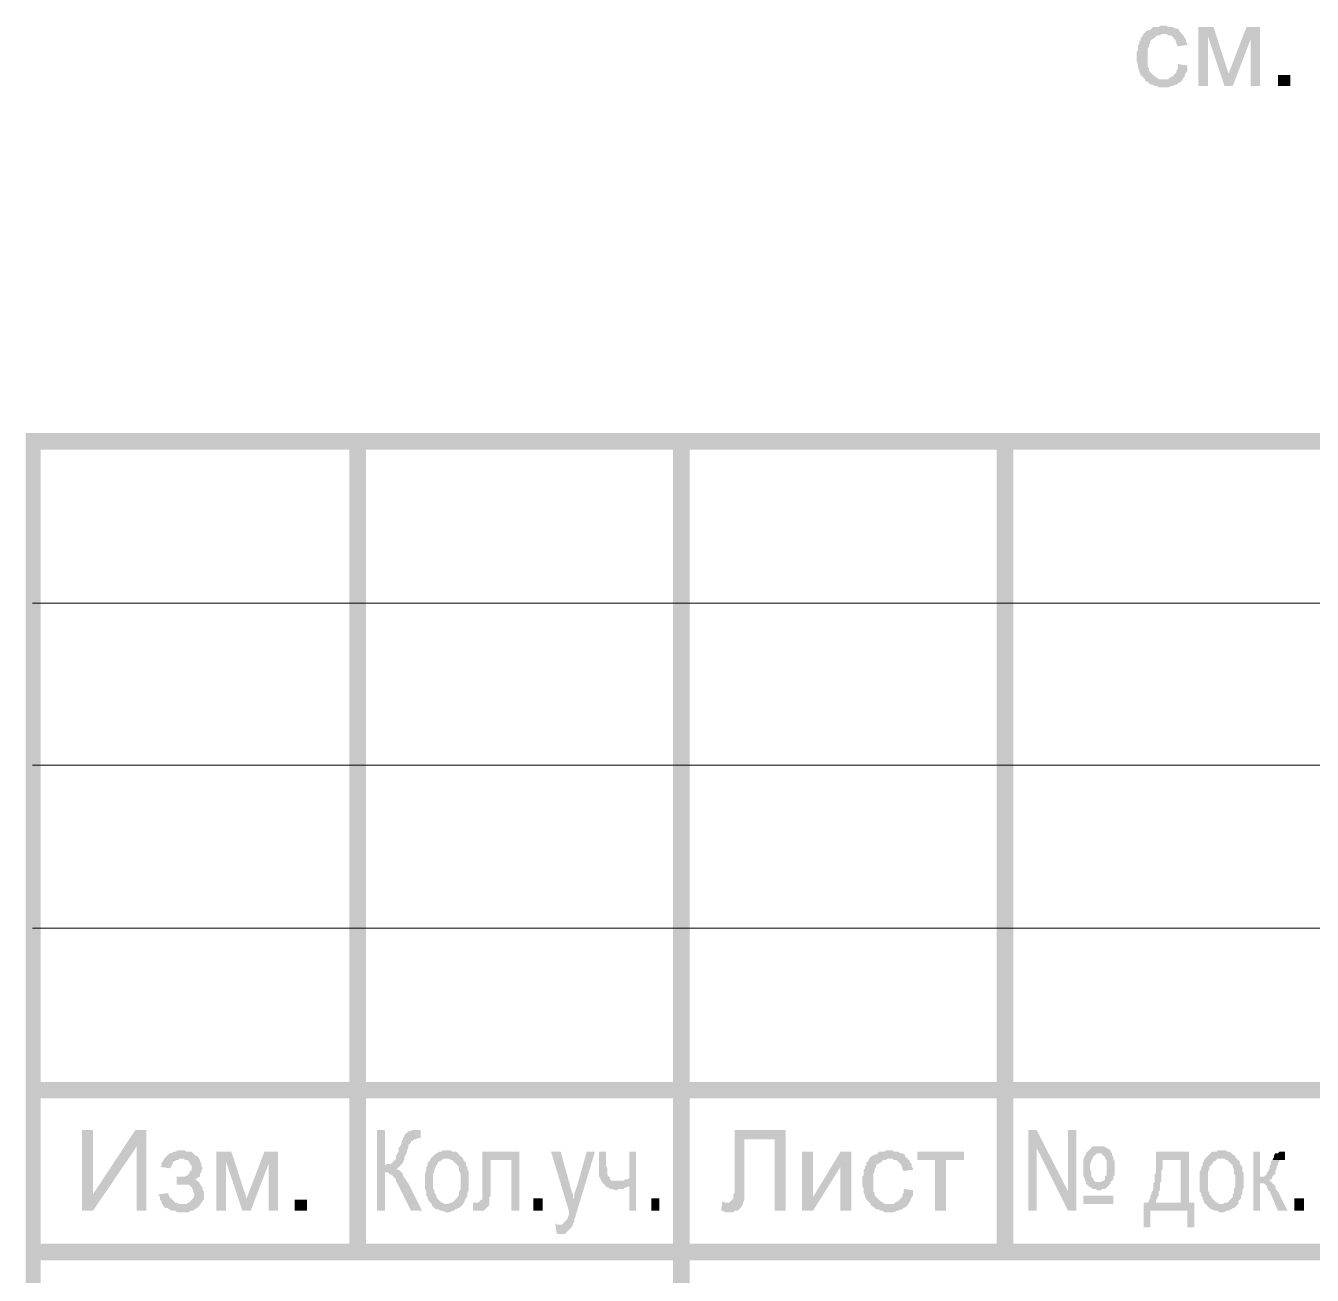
# Model space of a CAD drawing. Header units: millimetres. Extents: x -383313 to -161684, y -117025 to 99224.
# Drawn here: x -333587 to -329616, y -33154 to -29297 of the extents above; entities that cross this region are included whole.
import ezdxf

# ---------------------------------------------------------------- set-up
doc = ezdxf.new("R2010")
doc.units = ezdxf.units.MM
doc.header["$MEASUREMENT"] = 0
doc.layers.add('PDF_Geometry', color=7, linetype='Continuous')
doc.layers.add('PDF_Solid Fills', color=7, linetype='Continuous')

# ---------------------------------------------------------------- blocks, each defined once
blk = doc.blocks.new('A$Cf5759c35')
at = {"layer": 'PDF_Solid Fills'}
for points in [[(28388.6, -11032.1), (28375.9, -11032.1), (28371.6, -11036.3), (28354.7, -11036.3), (28350.5, -11040.5), (28346.2, -11044.8), (28342, -11044.8), (28333.5, -11049), (28329.3, -11053.2), (28325.1, -11057.5), (28320.8, -11065.9), (28316.6, -11070.2), (28316.6, -11078.6), (28312.4, -11078.6), (28312.4, -11087.1), (28308.1, -11091.3), (28308.1, -11099.8), (28308.1, -11108.3), (28303.9, -11112.5), (28303.9, -11121), (28303.9, -11129.4), (28303.9, -11137.9), (28303.9, -11142.1), (28308.1, -11150.6), (28308.1, -11159.1), (28308.1, -11163.3), (28312.4, -11171.8), (28312.4, -11176), (28316.6, -11184.5), (28320.8, -11188.7), (28325.1, -11192.9), (28329.3, -11197.2), (28388.6, -11197.2), (28384.3, -11197.2), (28380.1, -11197.2), (28371.6, -11197.2), (28367.4, -11192.9), (28358.9, -11188.7), (28354.7, -11184.5), (28350.5, -11180.2), (28350.5, -11180.2), (28346.2, -11176), (28342, -11171.8), (28342, -11163.3), (28337.8, -11159.1), (28337.8, -11150.6), (28337.8, -11146.4), (28337.8, -11137.9), (28337.8, -11129.4), (28337.8, -11125.2), (28337.8, -11116.7), (28337.8, -11108.3), (28337.8, -11104), (28342, -11095.6), (28342, -11091.3), (28346.2, -11082.9), (28346.2, -11078.6), (28350.5, -11074.4), (28350.5, -11074.4), (28358.9, -11070.2), (28363.2, -11065.9), (28367.4, -11061.7), (28375.9, -11061.7), (28380.1, -11057.5), (28388.6, -11057.5), (28443.6, -11057.5), (28439.4, -11053.2), (28435.1, -11049), (28435.1, -11044.8), (28426.7, -11040.5), (28422.4, -11040.5), (28414, -11036.3), (28409.7, -11036.3), (28401.3, -11036.3), (28397, -11032.1)], [(28541, -11036.3), (28494.4, -11036.3), (28494.4, -11218.3), (28524, -11218.3), (28524, -11065.9)], [(28684.9, -11036.3), (28642.6, -11036.3), (28587.5, -11180.2), (28574.8, -11218.3), (28600.2, -11218.3), (28655.3, -11074.4)], [(28443.6, -11057.5), (28388.6, -11057.5), (28397, -11057.5), (28401.3, -11061.7), (28409.7, -11061.7), (28414, -11065.9), (28418.2, -11070.2), (28422.4, -11074.4), (28426.7, -11082.9), (28426.7, -11087.1), (28430.9, -11095.6), (28460.5, -11091.3), (28460.5, -11087.1), (28456.3, -11082.9), (28456.3, -11074.4), (28452.1, -11070.2), (28447.8, -11061.7)], [(28430.9, -11150.6), (28430.9, -11163.3), (28426.7, -11171.8), (28426.7, -11176), (28422.4, -11180.2), (28418.2, -11184.5), (28414, -11188.7), (28405.5, -11192.9), (28401.3, -11197.2), (28392.8, -11197.2), (28388.6, -11197.2), (28329.3, -11197.2), (28329.3, -11201.4), (28337.8, -11205.6), (28342, -11209.9), (28346.2, -11214.1), (28354.7, -11214.1), (28358.9, -11218.3), (28367.4, -11218.3), (28371.6, -11222.6), (28380.1, -11222.6), (28388.6, -11222.6), (28392.8, -11222.6), (28401.3, -11222.6), (28409.7, -11218.3), (28414, -11218.3), (28422.4, -11214.1), (28426.7, -11214.1), (28430.9, -11209.9), (28439.4, -11205.6), (28439.4, -11205.6), (28443.6, -11201.4), (28447.8, -11192.9), (28452.1, -11188.7), (28452.1, -11184.5), (28456.3, -11176), (28460.5, -11171.8), (28460.5, -11163.3), (28460.5, -11154.8)], [(25247.4, -14439.9), (25213.6, -14439.9), (25082.3, -14638.9), (25048.5, -14689.7), (25082.3, -14689.7), (25217.8, -14490.7)], [(25984, -14439.9), (25958.6, -14439.9), (25958.6, -14689.7), (25984, -14689.7), (25984, -14571.1), (26034.8, -14571.1), (26030.6, -14566.9), (26026.4, -14562.7), (26022.1, -14562.7), (26017.9, -14562.7), (26022.1, -14558.4), (26026.4, -14554.2), (26030.6, -14550), (25984, -14550)], [(26077.2, -14439.9), (26077.2, -14439.9), (26068.7, -14439.9), (26060.2, -14444.1), (26056, -14444.1), (26051.8, -14448.4), (26047.5, -14452.6), (26043.3, -14456.8), (26043.3, -14461.1), (26039.1, -14465.3), (26085.6, -14465.3), (26089.9, -14465.3), (26094.1, -14465.3), (26094.1, -14439.9), (26094.1, -14439.9), (26085.6, -14439.9)], [(27220.2, -14439.9), (27063.5, -14439.9), (27063.5, -14634.6), (27059.3, -14638.9), (27059.3, -14647.3), (27059.3, -14651.6), (27055.1, -14655.8), (27050.8, -14660), (27046.6, -14664.3), (27038.1, -14664.3), (27088.9, -14668.5), (27088.9, -14664.3), (27093.2, -14655.8), (27093.2, -14655.8), (27093.2, -14647.3), (27093.2, -14643.1), (27093.2, -14638.9), (27093.2, -14630.4), (27093.2, -14621.9), (27093.2, -14617.7), (27093.2, -14609.2), (27093.2, -14596.5), (27093.2, -14469.5), (27186.3, -14469.5)], [(27994.9, -14439.9), (27969.5, -14439.9), (27969.5, -14689.7), (27994.9, -14689.7), (27994.9, -14494.9)], [(26039.1, -14465.3), (26039.1, -14469.5), (26034.8, -14473.8), (26034.8, -14482.2), (26030.6, -14490.7), (26026.4, -14494.9), (26026.4, -14507.6), (26022.1, -14511.9), (26017.9, -14520.3), (26017.9, -14528.8), (26013.7, -14533), (26009.4, -14537.3), (26009.4, -14537.3), (26005.2, -14541.5), (26001, -14545.7), (25996.7, -14545.7), (25988.3, -14545.7), (25984, -14550), (26030.6, -14550), (26034.8, -14545.7), (26034.8, -14545.7), (26039.1, -14541.5), (26039.1, -14537.3), (26043.3, -14533), (26043.3, -14524.6), (26047.5, -14516.1), (26051.8, -14507.6), (26051.8, -14503.4), (26056, -14494.9), (26056, -14486.5), (26060.2, -14482.2), (26064.5, -14478), (26064.5, -14473.8), (26068.7, -14473.8), (26072.9, -14469.5), (26077.2, -14469.5), (26085.6, -14465.3)], [(28185.4, -14490.7), (28185.4, -14490.7), (28168.4, -14490.7), (28164.2, -14494.9), (28160, -14499.2), (28155.7, -14503.4), (28151.5, -14507.6), (28147.3, -14511.9), (28185.4, -14511.9), (28189.6, -14511.9), (28193.8, -14511.9), (28198.1, -14516.1), (28202.3, -14520.3), (28206.5, -14524.6), (28206.5, -14528.8), (28210.8, -14533), (28210.8, -14541.5), (28210.8, -14550), (28210.8, -14558.4), (28210.8, -14558.4), (28210.8, -14566.9), (28210.8, -14575.4), (28210.8, -14579.6), (28206.5, -14583.8), (28206.5, -14592.3), (28202.3, -14596.5), (28198.1, -14596.5), (28193.8, -14600.8), (28185.4, -14600.8), (28223.5, -14600.8), (28227.7, -14596.5), (28231.9, -14592.3), (28231.9, -14583.8), (28236.2, -14579.6), (28236.2, -14571.1), (28236.2, -14562.7), (28236.2, -14558.4), (28236.2, -14550), (28236.2, -14541.5), (28236.2, -14537.3), (28231.9, -14528.8), (28231.9, -14524.6), (28227.7, -14516.1), (28227.7, -14511.9), (28223.5, -14507.6), (28223.5, -14503.4), (28219.2, -14499.2), (28215, -14499.2), (28210.8, -14494.9), (28202.3, -14490.7), (28198.1, -14490.7), (28193.8, -14490.7)], [(25357.5, -14503.4), (25344.8, -14503.4), (25336.3, -14507.6), (25332.1, -14507.6), (25323.6, -14511.9), (25319.4, -14511.9), (25315.2, -14516.1), (25310.9, -14520.3), (25306.7, -14524.6), (25302.5, -14528.8), (25298.2, -14537.3), (25294, -14541.5), (25294, -14550), (25289.8, -14554.2), (25319.4, -14558.4), (25323.6, -14554.2), (25327.9, -14545.7), (25327.9, -14541.5), (25332.1, -14537.3), (25340.6, -14533), (25344.8, -14533), (25349, -14528.8), (25357.5, -14528.8), (25408.3, -14524.6), (25404.1, -14520.3), (25399.8, -14520.3), (25395.6, -14516.1), (25391.4, -14511.9), (25387.1, -14507.6), (25378.7, -14507.6), (25370.2, -14507.6), (25366, -14503.4)], [(25408.3, -14524.6), (25357.5, -14528.8), (25361.7, -14528.8), (25366, -14533), (25374.4, -14533), (25378.7, -14537.3), (25378.7, -14537.3), (25382.9, -14545.7), (25387.1, -14550), (25387.1, -14558.4), (25387.1, -14562.7), (25382.9, -14566.9), (25378.7, -14575.4), (25378.7, -14575.4), (25374.4, -14579.6), (25366, -14583.8), (25361.7, -14583.8), (25357.5, -14583.8), (25349, -14583.8), (25340.6, -14583.8), (25340.6, -14609.2), (25340.6, -14609.2), (25349, -14609.2), (25412.5, -14605), (25408.3, -14600.8), (25404.1, -14596.5), (25395.6, -14592.3), (25399.8, -14592.3), (25404.1, -14588.1), (25412.5, -14583.8), (25412.5, -14575.4), (25416.8, -14571.1), (25416.8, -14566.9), (25421, -14558.4), (25421, -14558.4), (25416.8, -14550), (25416.8, -14541.5), (25412.5, -14537.3), (25412.5, -14533)], [(25509.9, -14507.6), (25463.3, -14507.6), (25463.3, -14689.7), (25493, -14689.7), (25493, -14537.3)], [(25653.8, -14507.6), (25611.5, -14507.6), (25556.5, -14651.6), (25543.8, -14689.7), (25569.2, -14689.7), (25624.2, -14545.7)], [(26123.7, -14528.8), (26123.7, -14533), (26119.5, -14537.3), (26115.3, -14541.5), (26115.3, -14550), (26111, -14554.2), (26111, -14562.7), (26111, -14566.9), (26106.8, -14575.4), (26106.8, -14583.8), (26106.8, -14588.1), (26106.8, -14596.5), (26106.8, -14600.8), (26106.8, -14605), (26106.8, -14613.5), (26106.8, -14621.9), (26111, -14630.4), (26111, -14634.6), (26111, -14643.1), (26115.3, -14647.3), (26115.3, -14651.6), (26119.5, -14660), (26123.7, -14664.3), (26128, -14668.5), (26174.5, -14668.5), (26174.5, -14668.5), (26166.1, -14668.5), (26161.8, -14664.3), (26157.6, -14664.3), (26153.4, -14660), (26149.1, -14655.8), (26144.9, -14651.6), (26144.9, -14651.6), (26140.7, -14643.1), (26140.7, -14638.9), (26136.4, -14634.6), (26136.4, -14626.2), (26132.2, -14621.9), (26132.2, -14613.5), (26132.2, -14605), (26132.2, -14596.5), (26132.2, -14596.5), (26132.2, -14588.1), (26132.2, -14579.6), (26132.2, -14575.4), (26136.4, -14566.9), (26136.4, -14562.7), (26140.7, -14554.2), (26140.7, -14550), (26144.9, -14545.7), (26144.9, -14545.7), (26149.1, -14537.3), (26153.4, -14537.3), (26157.6, -14533), (26166.1, -14528.8), (26170.3, -14528.8), (26174.5, -14528.8)], [(26174.5, -14503.4), (26174.5, -14503.4), (26161.8, -14503.4), (26157.6, -14507.6), (26153.4, -14507.6), (26149.1, -14507.6), (26144.9, -14511.9), (26136.4, -14516.1), (26132.2, -14520.3), (26128, -14524.6), (26128, -14524.6), (26123.7, -14528.8), (26174.5, -14528.8), (26178.8, -14528.8), (26183, -14528.8), (26187.2, -14533), (26191.5, -14533), (26195.7, -14537.3), (26199.9, -14541.5), (26204.2, -14545.7), (26208.4, -14550), (26212.6, -14554.2), (26212.6, -14562.7), (26212.6, -14566.9), (26216.9, -14575.4), (26216.9, -14579.6), (26216.9, -14588.1), (26216.9, -14596.5), (26216.9, -14600.8), (26216.9, -14609.2), (26216.9, -14613.5), (26216.9, -14621.9), (26212.6, -14630.4), (26212.6, -14634.6), (26212.6, -14638.9), (26208.4, -14647.3), (26204.2, -14651.6), (26204.2, -14651.6), (26199.9, -14655.8), (26195.7, -14660), (26191.5, -14664.3), (26187.2, -14664.3), (26178.8, -14668.5), (26174.5, -14668.5), (26128, -14668.5), (26128, -14672.7), (26132.2, -14677), (26136.4, -14681.2), (26140.7, -14685.4), (26149.1, -14685.4), (26153.4, -14689.7), (26157.6, -14689.7), (26161.8, -14689.7), (26170.3, -14693.9), (26174.5, -14693.9), (26178.8, -14693.9), (26183, -14693.9), (26191.5, -14689.7), (26195.7, -14689.7), (26199.9, -14685.4), (26204.2, -14685.4), (26208.4, -14681.2), (26212.6, -14681.2), (26216.9, -14677), (26221.1, -14672.7), (26225.3, -14668.5), (26229.6, -14660), (26229.6, -14655.8), (26233.8, -14651.6), (26233.8, -14651.6), (26238, -14643.1), (26238, -14638.9), (26238, -14634.6), (26242.3, -14626.2), (26242.3, -14617.7), (26242.3, -14613.5), (26242.3, -14605), (26242.3, -14596.5), (26242.3, -14588.1), (26242.3, -14579.6), (26242.3, -14575.4), (26242.3, -14566.9), (26238, -14562.7), (26238, -14554.2), (26233.8, -14550), (26233.8, -14541.5), (26229.6, -14537.3), (26225.3, -14533), (26225.3, -14528.8), (26221.1, -14524.6), (26216.9, -14520.3), (26212.6, -14516.1), (26208.4, -14511.9), (26204.2, -14507.6), (26195.7, -14507.6), (26191.5, -14507.6), (26187.2, -14503.4), (26183, -14503.4)], [(26398.9, -14507.6), (26284.6, -14507.6), (26284.6, -14655.8), (26280.4, -14655.8), (26276.1, -14660), (26276.1, -14660), (26271.9, -14664.3), (26267.7, -14664.3), (26255, -14664.3), (26255, -14689.7), (26259.2, -14689.7), (26267.7, -14689.7), (26271.9, -14689.7), (26276.1, -14689.7), (26276.1, -14689.7), (26284.6, -14689.7), (26288.8, -14689.7), (26293.1, -14685.4), (26297.3, -14681.2), (26297.3, -14681.2), (26301.5, -14677), (26305.8, -14672.7), (26305.8, -14664.3), (26305.8, -14660), (26305.8, -14655.8), (26305.8, -14647.3), (26310, -14643.1), (26310, -14634.6), (26310, -14621.9), (26310, -14533), (26373.5, -14533)], [(26525.9, -14507.6), (26496.3, -14507.6), (26551.3, -14689.7), (26564, -14655.8), (26564, -14651.6), (26564, -14647.3), (26564, -14638.9), (26559.8, -14630.4), (26559.8, -14626.2), (26555.5, -14617.7), (26555.5, -14613.5)], [(26631.7, -14507.6), (26606.3, -14507.6), (26576.7, -14613.5), (26576.7, -14613.5), (26572.5, -14621.9), (26572.5, -14626.2), (26568.2, -14634.6), (26568.2, -14638.9), (26568.2, -14647.3), (26564, -14655.8), (26551.3, -14689.7), (26551.3, -14689.7), (26551.3, -14698.1), (26551.3, -14702.4), (26547.1, -14710.8), (26547.1, -14715.1), (26542.8, -14719.3), (26542.8, -14719.3), (26538.6, -14723.5), (26534.4, -14727.8), (26534.4, -14727.8), (26530.1, -14732), (26521.7, -14732), (26564, -14732), (26564, -14732), (26564, -14727.8), (26568.2, -14723.5), (26568.2, -14715.1), (26572.5, -14706.6), (26572.5, -14702.4), (26576.7, -14689.7)], [(26665.6, -14507.6), (26644.4, -14507.6), (26644.4, -14583.8), (26648.7, -14588.1), (26648.7, -14592.3), (26652.9, -14600.8), (26699.5, -14596.5), (26695.2, -14596.5), (26691, -14596.5), (26682.5, -14596.5), (26678.3, -14592.3), (26678.3, -14588.1), (26674.1, -14583.8), (26669.8, -14579.6), (26669.8, -14575.4), (26669.8, -14571.1), (26669.8, -14566.9), (26669.8, -14558.4), (26665.6, -14550), (26665.6, -14541.5)], [(26758.7, -14507.6), (26737.6, -14507.6), (26737.6, -14588.1), (26733.3, -14592.3), (26724.9, -14592.3), (26720.6, -14596.5), (26712.2, -14596.5), (26707.9, -14596.5), (26703.7, -14596.5), (26699.5, -14596.5), (26652.9, -14600.8), (26657.1, -14605), (26661.4, -14609.2), (26665.6, -14613.5), (26737.6, -14613.5), (26737.6, -14689.7), (26758.7, -14689.7)], [(27423.4, -14507.6), (27389.5, -14507.6), (27304.8, -14647.3), (27271, -14689.7), (27304.8, -14689.7), (27389.5, -14554.2)], [(27541.9, -14503.4), (27529.2, -14503.4), (27525, -14507.6), (27508, -14507.6), (27503.8, -14511.9), (27499.6, -14516.1), (27495.3, -14516.1), (27486.9, -14520.3), (27482.6, -14524.6), (27478.4, -14528.8), (27474.2, -14537.3), (27469.9, -14541.5), (27469.9, -14550), (27465.7, -14550), (27465.7, -14558.4), (27461.5, -14562.7), (27461.5, -14571.1), (27461.5, -14579.6), (27457.2, -14583.8), (27457.2, -14592.3), (27457.2, -14600.8), (27457.2, -14609.2), (27457.2, -14613.5), (27461.5, -14621.9), (27461.5, -14630.4), (27461.5, -14634.6), (27465.7, -14643.1), (27465.7, -14647.3), (27469.9, -14655.8), (27474.2, -14660), (27478.4, -14664.3), (27482.6, -14668.5), (27541.9, -14668.5), (27537.7, -14668.5), (27533.4, -14668.5), (27525, -14668.5), (27520.7, -14664.3), (27512.3, -14660), (27508, -14655.8), (27503.8, -14651.6), (27503.8, -14651.6), (27499.6, -14647.3), (27495.3, -14643.1), (27495.3, -14634.6), (27491.1, -14630.4), (27491.1, -14621.9), (27491.1, -14617.7), (27491.1, -14609.2), (27491.1, -14600.8), (27491.1, -14596.5), (27491.1, -14588.1), (27491.1, -14579.6), (27491.1, -14575.4), (27495.3, -14566.9), (27495.3, -14562.7), (27499.6, -14554.2), (27499.6, -14550), (27503.8, -14545.7), (27503.8, -14545.7), (27512.3, -14541.5), (27516.5, -14537.3), (27520.7, -14533), (27529.2, -14533), (27533.4, -14528.8), (27541.9, -14528.8), (27596.9, -14528.8), (27592.7, -14524.6), (27588.5, -14520.3), (27588.5, -14516.1), (27580, -14511.9), (27575.8, -14511.9), (27567.3, -14507.6), (27563.1, -14507.6), (27554.6, -14507.6), (27550.4, -14503.4)], [(27596.9, -14528.8), (27541.9, -14528.8), (27550.4, -14528.8), (27554.6, -14533), (27563.1, -14533), (27567.3, -14537.3), (27571.5, -14541.5), (27575.8, -14545.7), (27580, -14554.2), (27580, -14558.4), (27584.2, -14566.9), (27613.9, -14562.7), (27613.9, -14558.4), (27609.6, -14554.2), (27609.6, -14545.7), (27605.4, -14541.5), (27601.2, -14533)], [(27770.5, -14507.6), (27626.6, -14507.6), (27626.6, -14533), (27681.6, -14533), (27681.6, -14689.7), (27715.5, -14689.7), (27715.5, -14533), (27770.5, -14533)], [(28147.3, -14511.9), (28147.3, -14516.1), (28143, -14520.3), (28143, -14524.6), (28138.8, -14533), (28138.8, -14541.5), (28138.8, -14545.7), (28138.8, -14554.2), (28138.8, -14558.4), (28138.8, -14566.9), (28138.8, -14575.4), (28138.8, -14583.8), (28143, -14588.1), (28143, -14592.3), (28147.3, -14600.8), (28147.3, -14605), (28151.5, -14609.2), (28155.7, -14613.5), (28160, -14617.7), (28164.2, -14617.7), (28168.4, -14621.9), (28176.9, -14621.9), (28181.1, -14626.2), (28185.4, -14626.2), (28189.6, -14626.2), (28193.8, -14626.2), (28198.1, -14621.9), (28206.5, -14621.9), (28210.8, -14617.7), (28215, -14613.5), (28219.2, -14609.2), (28223.5, -14605), (28223.5, -14600.8), (28185.4, -14600.8), (28181.1, -14600.8), (28176.9, -14600.8), (28172.7, -14596.5), (28168.4, -14588.1), (28168.4, -14588.1), (28164.2, -14583.8), (28164.2, -14579.6), (28164.2, -14571.1), (28160, -14562.7), (28160, -14554.2), (28160, -14554.2), (28160, -14545.7), (28164.2, -14537.3), (28164.2, -14533), (28168.4, -14528.8), (28168.4, -14524.6), (28172.7, -14520.3), (28176.9, -14516.1), (28181.1, -14511.9), (28185.4, -14511.9)], [(28464.8, -14507.6), (28363.2, -14507.6), (28363.2, -14528.8), (28439.4, -14533), (28439.4, -14664.3), (28363.2, -14664.3), (28337.8, -14664.3), (28325.1, -14664.3), (28325.1, -14740.5), (28346.2, -14740.5), (28346.2, -14689.7), (28460.5, -14689.7), (28481.7, -14664.3), (28464.8, -14664.3)], [(28363.2, -14528.8), (28363.2, -14571.1), (28358.9, -14579.6), (28358.9, -14600.8), (28354.7, -14605), (28354.7, -14613.5), (28354.7, -14617.7), (28354.7, -14626.2), (28350.5, -14630.4), (28350.5, -14634.6), (28346.2, -14643.1), (28346.2, -14647.3), (28346.2, -14651.6), (28342, -14655.8), (28342, -14660), (28337.8, -14664.3), (28363.2, -14664.3), (28363.2, -14660), (28363.2, -14655.8), (28367.4, -14651.6), (28367.4, -14647.3), (28371.6, -14643.1), (28371.6, -14634.6), (28371.6, -14630.4), (28375.9, -14626.2), (28375.9, -14617.7), (28375.9, -14613.5), (28375.9, -14605), (28380.1, -14596.5), (28380.1, -14592.3), (28380.1, -14583.8), (28380.1, -14575.4), (28380.1, -14566.9), (28384.3, -14558.4), (28384.3, -14550), (28384.3, -14541.5), (28384.3, -14533), (28439.4, -14533)], [(28515.6, -14528.8), (28511.3, -14533), (28511.3, -14537.3), (28507.1, -14541.5), (28507.1, -14550), (28502.9, -14554.2), (28502.9, -14562.7), (28498.6, -14566.9), (28498.6, -14575.4), (28498.6, -14583.8), (28498.6, -14588.1), (28498.6, -14596.5), (28498.6, -14600.8), (28498.6, -14605), (28498.6, -14613.5), (28498.6, -14621.9), (28498.6, -14630.4), (28502.9, -14634.6), (28502.9, -14643.1), (28507.1, -14647.3), (28507.1, -14651.6), (28511.3, -14660), (28511.3, -14664.3), (28515.6, -14668.5), (28566.4, -14668.5), (28562.1, -14668.5), (28557.9, -14668.5), (28553.7, -14664.3), (28549.4, -14664.3), (28545.2, -14660), (28541, -14655.8), (28536.7, -14651.6), (28536.7, -14651.6), (28532.5, -14643.1), (28528.3, -14638.9), (28528.3, -14634.6), (28524, -14626.2), (28524, -14621.9), (28524, -14613.5), (28524, -14605), (28524, -14596.5), (28524, -14596.5), (28524, -14588.1), (28524, -14579.6), (28524, -14575.4), (28524, -14566.9), (28528.3, -14562.7), (28528.3, -14554.2), (28532.5, -14550), (28536.7, -14545.7), (28536.7, -14545.7), (28541, -14537.3), (28545.2, -14537.3), (28549.4, -14533), (28553.7, -14528.8), (28557.9, -14528.8), (28566.4, -14528.8)], [(28566.4, -14503.4), (28566.4, -14503.4), (28553.7, -14503.4), (28549.4, -14507.6), (28545.2, -14507.6), (28536.7, -14507.6), (28532.5, -14511.9), (28528.3, -14516.1), (28524, -14520.3), (28519.8, -14524.6), (28519.8, -14524.6), (28515.6, -14528.8), (28566.4, -14528.8), (28566.4, -14528.8), (28574.8, -14528.8), (28579.1, -14533), (28583.3, -14533), (28587.5, -14537.3), (28591.8, -14541.5), (28596, -14545.7), (28600.2, -14550), (28600.2, -14554.2), (28604.5, -14562.7), (28604.5, -14566.9), (28604.5, -14575.4), (28608.7, -14579.6), (28608.7, -14588.1), (28608.7, -14596.5), (28608.7, -14600.8), (28608.7, -14609.2), (28608.7, -14613.5), (28604.5, -14621.9), (28604.5, -14630.4), (28604.5, -14634.6), (28600.2, -14638.9), (28600.2, -14647.3), (28596, -14651.6), (28596, -14651.6), (28591.8, -14655.8), (28587.5, -14660), (28583.3, -14664.3), (28574.8, -14664.3), (28570.6, -14668.5), (28566.4, -14668.5), (28515.6, -14668.5), (28519.8, -14672.7), (28524, -14677), (28528.3, -14681.2), (28532.5, -14685.4), (28536.7, -14685.4), (28545.2, -14689.7), (28549.4, -14689.7), (28553.7, -14689.7), (28557.9, -14693.9), (28566.4, -14693.9), (28570.6, -14693.9), (28574.8, -14693.9), (28579.1, -14689.7), (28587.5, -14689.7), (28591.8, -14685.4), (28596, -14685.4), (28600.2, -14681.2), (28604.5, -14681.2), (28608.7, -14677), (28612.9, -14672.7), (28617.2, -14668.5), (28617.2, -14660), (28621.4, -14655.8), (28625.6, -14651.6), (28625.6, -14651.6), (28625.6, -14643.1), (28629.9, -14638.9), (28629.9, -14634.6), (28629.9, -14626.2), (28634.1, -14617.7), (28634.1, -14613.5), (28634.1, -14605), (28634.1, -14596.5), (28634.1, -14588.1), (28634.1, -14579.6), (28634.1, -14575.4), (28629.9, -14566.9), (28629.9, -14562.7), (28629.9, -14554.2), (28625.6, -14550), (28621.4, -14541.5), (28621.4, -14537.3), (28617.2, -14533), (28612.9, -14528.8), (28608.7, -14524.6), (28608.7, -14520.3), (28600.2, -14516.1), (28596, -14511.9), (28591.8, -14507.6), (28587.5, -14507.6), (28583.3, -14507.6), (28579.1, -14503.4), (28570.6, -14503.4)], [(28684.9, -14507.6), (28663.7, -14507.6), (28663.7, -14689.7), (28684.9, -14689.7), (28684.9, -14605), (28723, -14605), (28718.8, -14600.8), (28714.5, -14596.5), (28710.3, -14596.5), (28710.3, -14596.5), (28718.8, -14592.3), (28723, -14588.1), (28684.9, -14583.8)], [(28723, -14533), (28718.8, -14537.3), (28718.8, -14545.7), (28714.5, -14550), (28714.5, -14558.4), (28710.3, -14566.9), (28706.1, -14571.1), (28706.1, -14575.4), (28701.8, -14579.6), (28701.8, -14579.6), (28697.6, -14583.8), (28693.4, -14583.8), (28684.9, -14583.8), (28723, -14588.1), (28723, -14583.8), (28727.2, -14579.6), (28731.5, -14575.4), (28731.5, -14566.9), (28735.7, -14558.4), (28735.7, -14554.2), (28739.9, -14545.7), (28739.9, -14541.5), (28744.2, -14537.3), (28744.2, -14533), (28748.4, -14533), (28756.9, -14533)], [(28761.1, -14507.6), (28744.2, -14507.6), (28739.9, -14511.9), (28731.5, -14511.9), (28727.2, -14520.3), (28727.2, -14520.3), (28727.2, -14524.6), (28723, -14533), (28756.9, -14533), (28761.1, -14533)], [(26034.8, -14571.1), (25984, -14571.1), (25992.5, -14571.1), (25996.7, -14575.4), (26005.2, -14579.6), (26009.4, -14583.8), (26009.4, -14583.8), (26013.7, -14588.1), (26017.9, -14592.3), (26017.9, -14600.8), (26022.1, -14605), (26026.4, -14613.5), (26030.6, -14621.9), (26064.5, -14689.7), (26098.3, -14689.7), (26056, -14605), (26051.8, -14600.8), (26047.5, -14592.3), (26043.3, -14588.1), (26039.1, -14579.6), (26039.1, -14575.4)], [(25412.5, -14605), (25349, -14609.2), (25378.7, -14609.2), (25382.9, -14613.5), (25387.1, -14617.7), (25391.4, -14626.2), (25391.4, -14630.4), (25395.6, -14638.9), (25395.6, -14643.1), (25391.4, -14651.6), (25387.1, -14655.8), (25382.9, -14660), (25382.9, -14660), (25378.7, -14664.3), (25370.2, -14668.5), (25366, -14668.5), (25357.5, -14668.5), (25412.5, -14672.7), (25416.8, -14664.3), (25421, -14660), (25425.2, -14651.6), (25425.2, -14647.3), (25425.2, -14638.9), (25425.2, -14638.9), (25425.2, -14630.4), (25421, -14626.2), (25421, -14617.7), (25416.8, -14613.5), (25416.8, -14613.5)], [(28723, -14605), (28684.9, -14605), (28697.6, -14605), (28701.8, -14609.2), (28701.8, -14609.2), (28706.1, -14613.5), (28706.1, -14617.7), (28710.3, -14626.2), (28714.5, -14630.4), (28739.9, -14689.7), (28769.6, -14689.7), (28739.9, -14630.4), (28739.9, -14630.4), (28735.7, -14626.2), (28731.5, -14617.7), (28731.5, -14613.5), (28727.2, -14609.2)], [(25315.2, -14634.6), (25285.5, -14638.9), (25285.5, -14643.1), (25289.8, -14647.3), (25289.8, -14655.8), (25294, -14660), (25294, -14664.3), (25298.2, -14672.7), (25302.5, -14677), (25306.7, -14681.2), (25310.9, -14681.2), (25319.4, -14685.4), (25323.6, -14689.7), (25327.9, -14689.7), (25336.3, -14689.7), (25340.6, -14693.9), (25349, -14693.9), (25357.5, -14693.9), (25361.7, -14693.9), (25370.2, -14693.9), (25378.7, -14693.9), (25382.9, -14689.7), (25391.4, -14689.7), (25395.6, -14685.4), (25404.1, -14681.2), (25408.3, -14677), (25408.3, -14677), (25412.5, -14672.7), (25357.5, -14668.5), (25357.5, -14668.5), (25349, -14668.5), (25340.6, -14664.3), (25336.3, -14664.3), (25332.1, -14660), (25327.9, -14655.8), (25323.6, -14651.6), (25319.4, -14647.3), (25315.2, -14638.9)], [(26665.6, -14613.5), (26665.6, -14617.7), (26674.1, -14617.7), (26678.3, -14621.9), (26682.5, -14621.9), (26686.8, -14621.9), (26695.2, -14626.2), (26699.5, -14626.2), (26703.7, -14621.9), (26707.9, -14621.9), (26712.2, -14621.9), (26720.6, -14621.9), (26724.9, -14617.7), (26729.1, -14617.7), (26737.6, -14613.5)], [(27584.2, -14621.9), (27584.2, -14634.6), (27580, -14643.1), (27580, -14647.3), (27575.8, -14651.6), (27571.5, -14655.8), (27567.3, -14660), (27558.8, -14664.3), (27554.6, -14668.5), (27546.1, -14668.5), (27541.9, -14668.5), (27482.6, -14668.5), (27482.6, -14672.7), (27491.1, -14677), (27495.3, -14681.2), (27499.6, -14685.4), (27508, -14685.4), (27512.3, -14689.7), (27520.7, -14689.7), (27525, -14693.9), (27533.4, -14693.9), (27541.9, -14693.9), (27546.1, -14693.9), (27554.6, -14693.9), (27563.1, -14689.7), (27567.3, -14689.7), (27575.8, -14685.4), (27580, -14685.4), (27584.2, -14681.2), (27592.7, -14677), (27592.7, -14677), (27596.9, -14672.7), (27601.2, -14664.3), (27605.4, -14660), (27605.4, -14655.8), (27609.6, -14647.3), (27613.9, -14643.1), (27613.9, -14634.6), (27613.9, -14626.2)], [(27025.4, -14660), (27021.2, -14689.7), (27025.4, -14689.7), (27033.9, -14693.9), (27042.4, -14693.9), (27046.6, -14693.9), (27050.8, -14693.9), (27059.3, -14693.9), (27063.5, -14689.7), (27072, -14689.7), (27076.2, -14685.4), (27080.5, -14681.2), (27084.7, -14677), (27088.9, -14668.5), (27038.1, -14664.3), (27038.1, -14664.3), (27033.9, -14664.3)], [(26509, -14727.8), (26513.2, -14757.4), (26517.4, -14761.6), (26538.6, -14761.6), (26542.8, -14757.4), (26547.1, -14753.2), (26547.1, -14753.2), (26551.3, -14748.9), (26555.5, -14744.7), (26559.8, -14740.5), (26564, -14732), (26521.7, -14732), (26521.7, -14732), (26513.2, -14732)]]:
    blk.add_hatch(color=8, dxfattribs=at).paths.add_polyline_path(points)
at = {"layer": 'PDF_Geometry', "color": 8, "lineweight": 18}
for points in [[(24896.1, -12814.3), (31398.5, -12814.3)], [(24896.1, -13313.8), (31398.5, -13313.8)], [(24896.1, -13817.6), (31398.5, -13817.6)]]:
    blk.add_lwpolyline(points, dxfattribs=at)
at = {"layer": 'PDF_Solid Fills', "color": 8, "lineweight": 13}
for points in [[(28541, -11036.3), (28524, -11065.9), (28587.5, -11180.2), (28574.8, -11218.3)], [(28684.9, -11036.3), (28655.3, -11074.4), (28684.9, -11218.3), (28655.3, -11218.3)], [(28739.9, -11218.3), (28739.9, -11184.5), (28778, -11218.3), (28778, -11184.5)], [(43421.1, -12289.4), (24921.5, -12340.2), (24874.9, -12289.4)], [(24921.5, -12340.2), (24874.9, -12289.4), (24921.5, -17788.5)], [(24874.9, -12289.4), (24921.5, -17788.5), (24874.9, -17839.3)], [(43370.3, -12340.2), (43421.1, -12289.4), (24921.5, -12340.2)], [(25082.3, -14439.9), (25048.5, -14439.9), (25082.3, -14638.9), (25048.5, -14689.7)], [(25247.4, -14439.9), (25217.8, -14490.7), (25247.4, -14689.7), (25217.8, -14689.7)], [(27220.2, -14439.9), (27186.3, -14469.5), (27220.2, -14689.7), (27186.3, -14689.7)], [(27994.9, -14439.9), (27994.9, -14494.9), (28092.2, -14630.4), (28092.2, -14689.7)], [(28092.2, -14439.9), (28092.2, -14689.7), (28117.6, -14439.9), (28117.6, -14689.7)], [(25509.9, -14507.6), (25493, -14537.3), (25556.5, -14651.6), (25543.8, -14689.7)], [(25653.8, -14507.6), (25624.2, -14545.7), (25653.8, -14689.7), (25624.2, -14689.7)], [(26398.9, -14507.6), (26373.5, -14533), (26398.9, -14689.7), (26373.5, -14689.7)], [(27304.8, -14507.6), (27271, -14507.6), (27304.8, -14647.3), (27271, -14689.7)], [(27423.4, -14507.6), (27389.5, -14554.2), (27423.4, -14689.7), (27389.5, -14689.7)], [(26441.2, -14689.7), (26441.2, -14651.6), (26470.9, -14689.7), (26470.9, -14651.6)], [(26805.3, -14689.7), (26805.3, -14651.6), (26830.7, -14689.7), (26830.7, -14651.6)], [(28231.9, -14668.5), (28231.9, -14643.1), (28138.8, -14668.5), (28138.8, -14643.1)], [(28790.7, -14689.7), (28790.7, -14651.6), (28820.4, -14689.7), (28820.4, -14651.6)], [(25704.6, -14689.7), (25704.6, -14655.8), (25742.7, -14689.7), (25742.7, -14655.8)], [(28481.7, -14664.3), (28460.5, -14689.7), (28481.7, -14740.5), (28460.5, -14740.5)]]:
    blk.add_solid(points, dxfattribs=at)
at = {"layer": 'PDF_Solid Fills', "color": 8, "lineweight": 18}
for points in [[(25924.8, -12314.8), (25874, -12314.8), (25924.8, -14816.7)], [(25874, -12314.8), (25924.8, -14816.7), (25874, -14816.7)], [(26923.8, -12314.8), (26873, -12314.8), (26923.8, -17813.9)], [(26873, -12314.8), (26923.8, -17813.9), (26873, -17813.9)], [(27922.9, -12314.8), (27872.1, -12314.8), (27922.9, -14816.7)], [(27872.1, -12314.8), (27922.9, -14816.7), (27872.1, -14816.7)], [(24896.1, -14291.7), (24896.1, -14342.5), (31398.5, -14291.7)], [(24896.1, -14342.5), (31398.5, -14291.7), (31398.5, -14342.5)], [(24896.1, -14791.3), (24896.1, -14842.1), (43395.7, -14791.3)], [(24896.1, -14842.1), (43395.7, -14791.3), (43395.7, -14842.1)]]:
    blk.add_solid(points, dxfattribs=at)

msp = doc.modelspace()

# ---------------------------------------------------------------- block references
at = {"ltscale": 100}
msp.add_blockref('A$Cf5759c35', (-358461.97282, -18264.93104), dxfattribs=at)

doc.saveas('drawing.dxf')
